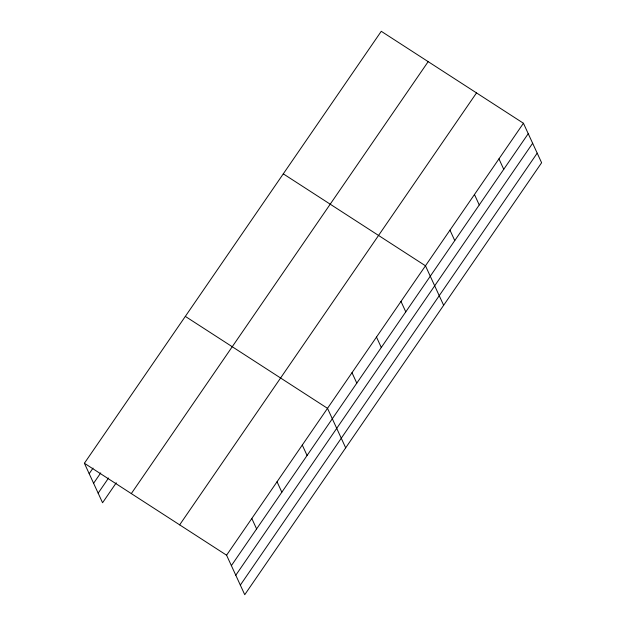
<?xml version="1.0" encoding="UTF-8"?>
<svg xmlns="http://www.w3.org/2000/svg" width="626" height="626" viewBox="0 0 626 626"><rect width="100%" height="100%" fill="white"/><g stroke="black" fill="none" stroke-linecap="round" stroke-linejoin="round"><path stroke-width="0.94" d="M84.393 463.256L381.257 31.3L523.438 123.252L541.607 162.744L244.743 594.7L226.581 555.199L84.393 463.256L102.562 502.748L116.272 482.795M89.189 473.686L93.031 468.099M93.603 483.272L100.731 472.896M98.149 493.163L108.572 477.998M131.311 493.593L428.176 61.645M179.654 524.862L476.519 92.906M226.581 555.199L523.438 123.252M231.377 565.63L528.234 133.674M235.791 575.224L532.648 143.268M240.329 585.107L537.194 153.151M283.288 173.848L425.477 265.792L443.646 305.292M185.327 316.388L327.515 408.34L345.677 447.833M498.953 158.887L503.75 169.31M474.461 194.522L479.258 204.952M449.969 230.157L454.766 240.587M400.984 301.427L405.781 311.858M376.492 337.062L381.289 347.493M352 372.705L356.797 383.128M302.28 445.055L307.076 455.485M277.044 481.77L281.841 492.2M251.809 518.485L256.605 528.915"/></g></svg>
